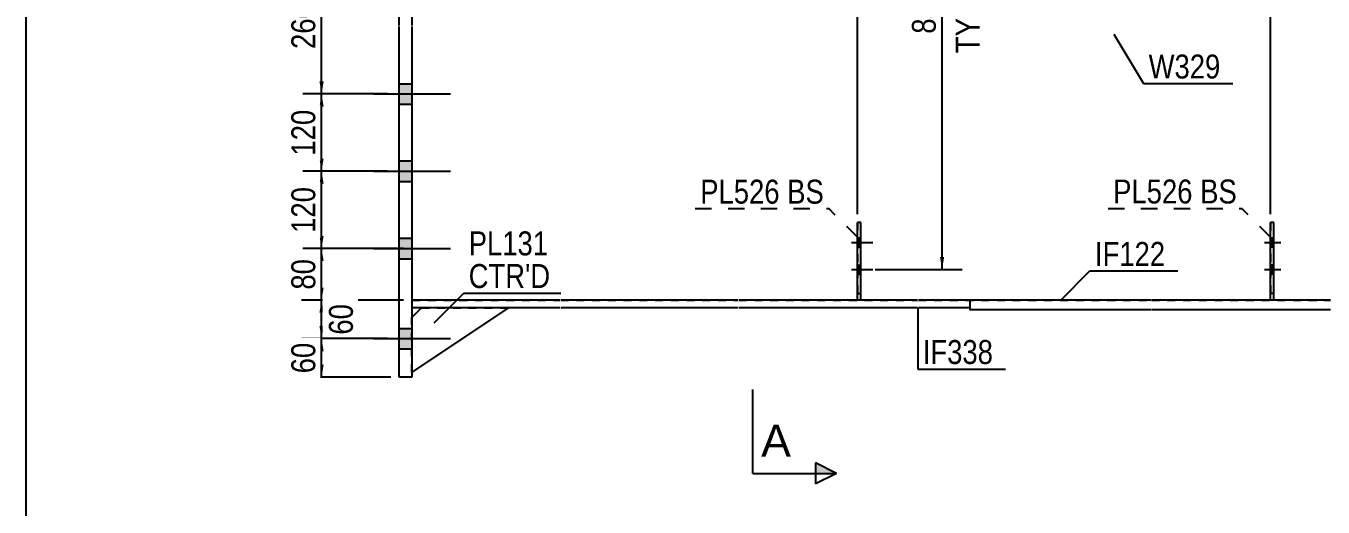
# Model space of a CAD drawing. Header units: millimetres. Extents: x 2 to 405, y 5 to 282.
# Drawn here: x 5 to 160.1, y 124.1 to 181.5 of the extents above; entities that cross this region are included whole.
import ezdxf

# ---------------------------------------------------------------- set-up
doc = ezdxf.new("R2010")
doc.units = ezdxf.units.MM
doc.linetypes.add('DXK_LINE_DOT1', pattern=[1.8814, 0.9407, -0.9407])
doc.linetypes.add('DXK_LINE_DOT2', pattern=[3.9198, 1.9599, -1.9599])
doc.styles.add('Arial', font='ARIAL.TTF', dxfattribs={"height": 0.2})
doc.styles.add('Arial Narrow', font='ARIALN.TTF', dxfattribs={"height": 0.2})

# ---------------------------------------------------------------- blocks, each defined once
blk = doc.blocks.new('Unknown-623473111-1210')
at = {"color": 5, "linetype": 'Continuous'}
blk.add_line((5, 282), (5, 5), dxfattribs=at)
blk = doc.blocks.new('Part-623473111-1657 - 1483')
at = {"color": 2, "linetype": 'Continuous'}
for p, q in [((104.46, 148.82), (104.46, 158.05)), ((104.85, 158.05), (104.46, 158.05)), ((104.85, 148.82), (104.85, 158.05)), ((104.46, 148.82), (104.85, 148.82))]:
    blk.add_line(p, q, dxfattribs=at)
at = {"color": 7, "linetype": 'DXK_LINE_DOT1'}
blk.add_line((104.46, 149.59), (104.85, 149.59), dxfattribs=at)
blk = doc.blocks.new('Bolt-623473111-6634 - 1483')
at = {"color": 3, "linetype": 'DXK_LINE_DOT2'}
for p, q in [((153.12, 155.68), (155.65, 155.68)), ((153.85, 156.22), (154.23, 156.22)), ((153.85, 155.15), (154.23, 155.15)), ((153.12, 152.45), (155.65, 152.45)), ((153.85, 152.99), (154.23, 152.99)), ((153.85, 151.91), (154.23, 151.91))]:
    blk.add_line(p, q, dxfattribs=at)
blk = doc.blocks.new('Part-623473111-1556 - 1483')
at = {"color": 7, "linetype": 'DXK_LINE_DOT1'}
for p, q in [((51.16, 181.49), (51.16, 148.79)), ((51.16, 148.79), (68.85, 148.79)), ((68.95, 148.79), (90.14, 148.79)), ((90.24, 148.79), (111.62, 148.79)), ((111.72, 148.79), (139.51, 148.79)), ((139.61, 148.79), (161, 148.79))]:
    blk.add_line(p, q, dxfattribs=at)
blk = doc.blocks.new('Bolt-623473111-6631 - 1483')
at = {"color": 3, "linetype": 'DXK_LINE_DOT2'}
for p, q in [((103.73, 155.67), (106.27, 155.67)), ((104.46, 156.21), (104.85, 156.21)), ((104.46, 155.13), (104.85, 155.13)), ((103.73, 152.43), (106.27, 152.43)), ((104.46, 152.97), (104.85, 152.97)), ((104.46, 151.89), (104.85, 151.89))]:
    blk.add_line(p, q, dxfattribs=at)
blk = doc.blocks.new('Bolt-623473111-5515 - 1483')
at = {"linetype": 'Continuous'}
for points in [[(154.23, 155.15), (154.23, 156.22), (153.85, 156.22), (153.85, 155.15)], [(154.23, 151.91), (154.23, 152.99), (153.85, 152.99), (153.85, 151.91)]]:
    blk.add_hatch(color=3, dxfattribs=at).paths.add_polyline_path(points)
at = {"color": 3, "linetype": 'Continuous'}
for p, q in [((153.23, 155.68), (154.23, 155.68)), ((153.85, 156.22), (154.23, 156.22)), ((153.85, 155.15), (154.23, 155.15)), ((153.23, 152.45), (154.23, 152.45)), ((153.85, 152.99), (154.23, 152.99)), ((153.85, 151.91), (154.23, 151.91))]:
    blk.add_line(p, q, dxfattribs=at)
blk = doc.blocks.new('Bolt-623473111-1628 - 1483')
at = {"linetype": 'Continuous'}
for points in [[(49.62, 220.12), (49.62, 217.66), (51.16, 217.66), (51.16, 220.12)], [(49.62, 220.12), (49.62, 217.66), (51.16, 217.66), (51.16, 220.12)], [(49.62, 209.35), (49.62, 206.89), (51.16, 206.89), (51.16, 209.35)], [(49.62, 209.35), (49.62, 206.89), (51.16, 206.89), (51.16, 209.35)], [(49.62, 200.12), (49.62, 197.66), (51.16, 197.66), (51.16, 200.12)], [(49.62, 200.12), (49.62, 197.66), (51.16, 197.66), (51.16, 200.12)], [(49.62, 190.89), (49.62, 188.43), (51.16, 188.43), (51.16, 190.89)], [(49.62, 190.89), (49.62, 188.43), (51.16, 188.43), (51.16, 190.89)], [(49.62, 174.64), (49.62, 172.18), (51.16, 172.18), (51.16, 174.64)], [(49.62, 174.64), (49.62, 172.18), (51.16, 172.18), (51.16, 174.64)], [(49.62, 165.41), (49.62, 162.95), (51.16, 162.95), (51.16, 165.41)], [(49.62, 165.41), (49.62, 162.95), (51.16, 162.95), (51.16, 165.41)], [(49.62, 156.18), (49.62, 153.72), (51.16, 153.72), (51.16, 156.18)], [(49.62, 156.18), (49.62, 153.72), (51.16, 153.72), (51.16, 156.18)], [(49.62, 145.41), (49.62, 142.95), (51.16, 142.95), (51.16, 145.41)], [(49.62, 145.41), (49.62, 142.95), (51.16, 142.95), (51.16, 145.41)]]:
    blk.add_hatch(color=3, dxfattribs=at).paths.add_polyline_path(points)
at = {"color": 3, "linetype": 'Continuous'}
for p, q in [((46.56, 218.89), (55.77, 218.89)), ((46.56, 218.89), (55.77, 218.89)), ((49.62, 220.12), (51.16, 220.12)), ((49.62, 220.12), (51.16, 220.12)), ((49.62, 217.66), (51.16, 217.66)), ((49.62, 217.66), (51.16, 217.66)), ((46.56, 208.12), (55.77, 208.12)), ((46.56, 208.12), (55.77, 208.12)), ((49.62, 209.35), (51.16, 209.35)), ((49.62, 209.35), (51.16, 209.35)), ((49.62, 206.89), (51.16, 206.89)), ((49.62, 206.89), (51.16, 206.89)), ((49.62, 200.12), (51.16, 200.12)), ((49.62, 200.12), (51.16, 200.12)), ((46.56, 198.89), (55.77, 198.89)), ((46.56, 198.89), (55.77, 198.89)), ((49.62, 197.66), (51.16, 197.66)), ((49.62, 197.66), (51.16, 197.66)), ((49.62, 190.89), (51.16, 190.89)), ((49.62, 190.89), (51.16, 190.89)), ((46.56, 189.66), (55.77, 189.66)), ((46.56, 189.66), (55.77, 189.66)), ((49.62, 188.43), (51.16, 188.43)), ((49.62, 188.43), (51.16, 188.43)), ((49.62, 174.64), (51.16, 174.64)), ((49.62, 174.64), (51.16, 174.64)), ((46.56, 173.41), (55.77, 173.41)), ((46.56, 173.41), (55.77, 173.41)), ((49.62, 172.18), (51.16, 172.18)), ((49.62, 172.18), (51.16, 172.18)), ((49.62, 165.41), (51.16, 165.41)), ((49.62, 165.41), (51.16, 165.41)), ((46.56, 164.18), (55.77, 164.18)), ((46.56, 164.18), (55.77, 164.18)), ((49.62, 162.95), (51.16, 162.95)), ((49.62, 162.95), (51.16, 162.95)), ((49.62, 156.18), (51.16, 156.18)), ((49.62, 156.18), (51.16, 156.18)), ((46.56, 154.95), (55.77, 154.95)), ((46.56, 154.95), (55.77, 154.95)), ((49.62, 153.72), (51.16, 153.72)), ((49.62, 153.72), (51.16, 153.72)), ((49.62, 145.41), (51.16, 145.41)), ((49.62, 145.41), (51.16, 145.41)), ((46.56, 144.18), (55.77, 144.18)), ((46.56, 144.18), (55.77, 144.18)), ((49.62, 142.95), (51.16, 142.95)), ((49.62, 142.95), (51.16, 142.95))]:
    blk.add_line(p, q, dxfattribs=at)
blk = doc.blocks.new('Part-623473111-1912 - 1483')
at = {"color": 2, "linetype": 'Continuous'}
for p, q in [((62.7, 147.87), (51.16, 140.18)), ((51.16, 146.72), (52.31, 147.87))]:
    blk.add_line(p, q, dxfattribs=at)
at = {"color": 7, "linetype": 'DXK_LINE_DOT1'}
for p, q in [((52.31, 147.87), (62.7, 147.87)), ((51.16, 140.18), (51.16, 146.72))]:
    blk.add_line(p, q, dxfattribs=at)
blk = doc.blocks.new('Part-623473111-1922 - 1483')
at = {"color": 2, "linetype": 'Continuous'}
for p, q in [((49.62, 223.51), (51.16, 223.51)), ((49.62, 181.59), (49.62, 223.51)), ((51.16, 223.51), (51.16, 181.59)), ((49.62, 139.56), (49.62, 181.49)), ((51.16, 181.49), (51.16, 139.56)), ((51.16, 139.56), (49.62, 139.56))]:
    blk.add_line(p, q, dxfattribs=at)
blk = doc.blocks.new('Part-623473111-1944 - 1483')
at = {"color": 2, "linetype": 'Continuous'}
for p, q in [((68.85, 148.79), (51.16, 148.79)), ((51.16, 148.79), (51.16, 147.87)), ((68.85, 147.87), (51.16, 147.87)), ((90.14, 148.79), (68.95, 148.79)), ((90.14, 147.87), (68.95, 147.87)), ((111.62, 148.79), (90.24, 148.79)), ((111.62, 147.87), (90.24, 147.87)), ((117.87, 148.79), (111.72, 148.79)), ((117.87, 147.87), (111.72, 147.87)), ((117.87, 148.79), (117.87, 147.87))]:
    blk.add_line(p, q, dxfattribs=at)
blk = doc.blocks.new('Part-623473111-1966 - 1483')
at = {"color": 2, "linetype": 'Continuous'}
for p, q in [((139.51, 148.79), (117.87, 148.79)), ((117.87, 148.79), (117.87, 147.64)), ((139.51, 147.64), (117.87, 147.64)), ((161, 148.79), (139.61, 148.79)), ((161, 147.64), (139.61, 147.64))]:
    blk.add_line(p, q, dxfattribs=at)
blk = doc.blocks.new('Part-623473111-5508 - 1483')
at = {"color": 2, "linetype": 'Continuous'}
for p, q in [((153.85, 148.83), (153.85, 158.06)), ((154.23, 158.06), (153.85, 158.06)), ((154.23, 148.83), (154.23, 158.06)), ((153.85, 148.83), (154.23, 148.83))]:
    blk.add_line(p, q, dxfattribs=at)
at = {"color": 7, "linetype": 'DXK_LINE_DOT1'}
blk.add_line((153.85, 149.6), (154.23, 149.6), dxfattribs=at)
blk = doc.blocks.new('Part-623473111-6598 - 1483')
at = {"color": 7, "linetype": 'DXK_LINE_DOT1'}
for p, q in [((104.46, 158.05), (104.46, 148.82)), ((104.85, 158.05), (104.46, 158.05)), ((104.85, 148.82), (104.85, 158.05)), ((104.46, 148.82), (104.85, 148.82))]:
    blk.add_line(p, q, dxfattribs=at)
blk = doc.blocks.new('Part-623473111-6601 - 1483')
at = {"color": 7, "linetype": 'DXK_LINE_DOT1'}
for p, q in [((153.85, 158.06), (153.85, 148.83)), ((154.23, 158.06), (153.85, 158.06)), ((154.23, 148.83), (154.23, 158.06)), ((153.85, 148.83), (154.23, 148.83))]:
    blk.add_line(p, q, dxfattribs=at)
blk = doc.blocks.new('Bolt-623473111-6622 - 1483')
at = {"linetype": 'Continuous'}
for points in [[(104.85, 155.13), (104.85, 156.21), (104.46, 156.21), (104.46, 155.13)], [(104.85, 151.89), (104.85, 152.97), (104.46, 152.97), (104.46, 151.89)]]:
    blk.add_hatch(color=3, dxfattribs=at).paths.add_polyline_path(points)
at = {"color": 3, "linetype": 'Continuous'}
for p, q in [((103.73, 155.67), (106.27, 155.67)), ((104.46, 156.21), (104.85, 156.21)), ((104.46, 155.13), (104.85, 155.13)), ((103.73, 152.43), (106.27, 152.43)), ((104.46, 152.97), (104.85, 152.97)), ((104.46, 151.89), (104.85, 151.89))]:
    blk.add_line(p, q, dxfattribs=at)
blk = doc.blocks.new('StraightDimension-623473111-2109 - 1483')
at = {"linetype": 'Continuous'}
for points in [[(114.31, 212.78), (114.56, 214.28), (114.81, 212.78)], [(114.81, 153.93), (114.56, 152.43), (114.31, 153.93)]]:
    blk.add_hatch(color=7, dxfattribs=at).paths.add_polyline_path(points)
at = {"color": 7, "linetype": 'Continuous'}
for p, q in [((91.18, 214.28), (116.96, 214.28)), ((114.56, 152.43), (114.56, 214.28)), ((106.56, 152.43), (116.96, 152.43))]:
    blk.add_line(p, q, dxfattribs=at)
at = {"color": 0, "linetype": 'Continuous'}
blk.add_wipeout([(119.66, 185.28), (115.46, 185.28), (115.46, 177.69), (119.66, 177.69)], dxfattribs=at)
at = {"color": 3, "linetype": 'Continuous', "style": 'Arial Narrow'}
blk.add_text('TYP', height=2.863, rotation=90.0002, dxfattribs=at).set_placement((119.06, 178.29))
at = {"color": 0}
blk.add_wipeout([(114.41, 186.7), (110.21, 186.7), (110.21, 180.01), (114.41, 180.01)], dxfattribs=at)
at = {"color": 3, "style": 'Arial Narrow'}
blk.add_text('853', height=2.863, rotation=90.0002, dxfattribs=at).set_placement((113.81, 180.61))
blk = doc.blocks.new('StraightDimension-623473111-2122 - 1483')
at = {"linetype": 'Continuous'}
for points in [[(40.1, 153.45), (40.35, 154.95), (40.6, 153.45)], [(40.6, 150.29), (40.35, 148.79), (40.1, 150.29)]]:
    blk.add_hatch(color=7, dxfattribs=at).paths.add_polyline_path(points)
at = {"color": 7, "linetype": 'Continuous'}
for p, q in [((50.16, 154.95), (38.1, 154.95)), ((40.35, 148.79), (40.35, 154.95)), ((50.16, 148.79), (38.1, 148.79))]:
    blk.add_line(p, q, dxfattribs=at)
at = {"color": 0}
blk.add_wipeout([(40.2, 154.3), (36, 154.3), (36, 149.44), (40.2, 149.44)], dxfattribs=at)
at = {"color": 3, "style": 'Arial Narrow'}
blk.add_text('80', height=2.863, rotation=90.0002, dxfattribs=at).set_placement((39.6, 150.04))
blk = doc.blocks.new('StraightDimension-623473111-2129 - 1483')
at = {"linetype": 'Continuous'}
for points in [[(40.1, 147.29), (40.35, 148.79), (40.6, 147.29)], [(40.6, 145.68), (40.35, 144.18), (40.1, 145.68)]]:
    blk.add_hatch(color=7, dxfattribs=at).paths.add_polyline_path(points)
at = {"color": 7, "linetype": 'Continuous'}
for p, q in [((50.16, 148.79), (37.95, 148.79)), ((40.35, 144.18), (40.35, 148.79)), ((48.22, 144.18), (37.95, 144.18))]:
    blk.add_line(p, q, dxfattribs=at)
at = {"color": 0}
blk.add_wipeout([(44.7, 148.91), (40.5, 148.91), (40.5, 144.06), (44.7, 144.06)], dxfattribs=at)
at = {"color": 3, "style": 'Arial Narrow'}
blk.add_text('60', height=2.863, rotation=90.0002, dxfattribs=at).set_placement((44.1, 144.66))
blk = doc.blocks.new('StraightDimension-623473111-2137 - 1483')
at = {"linetype": 'Continuous'}
for points in [[(40.1, 142.68), (40.35, 144.18), (40.6, 142.68)], [(40.6, 141.06), (40.35, 139.56), (40.1, 141.06)]]:
    blk.add_hatch(color=7, dxfattribs=at).paths.add_polyline_path(points)
at = {"color": 7, "linetype": 'Continuous'}
for p, q in [((48.22, 144.18), (38.1, 144.18)), ((40.35, 139.56), (40.35, 144.18)), ((48.62, 139.56), (38.1, 139.56))]:
    blk.add_line(p, q, dxfattribs=at)
at = {"color": 0}
blk.add_wipeout([(40.2, 144.3), (36, 144.3), (36, 139.44), (40.2, 139.44)], dxfattribs=at)
at = {"color": 3, "style": 'Arial Narrow'}
blk.add_text('60', height=2.863, rotation=90.0002, dxfattribs=at).set_placement((39.6, 140.04))
blk = doc.blocks.new('StraightDimension-623473111-2191 - 1483')
at = {"linetype": 'Continuous'}
for points in [[(40.1, 188.16), (40.35, 189.66), (40.6, 188.16)], [(40.6, 174.91), (40.35, 173.41), (40.1, 174.91)]]:
    blk.add_hatch(color=7, dxfattribs=at).paths.add_polyline_path(points)
at = {"color": 7, "linetype": 'Continuous'}
for p, q in [((48.22, 189.66), (38.1, 189.66)), ((40.35, 173.41), (40.35, 189.66)), ((48.22, 173.41), (38.1, 173.41))]:
    blk.add_line(p, q, dxfattribs=at)
at = {"color": 0}
blk.add_wipeout([(40.2, 184.88), (36, 184.88), (36, 178.19), (40.2, 178.19)], dxfattribs=at)
at = {"color": 3, "style": 'Arial Narrow'}
blk.add_text('260', height=2.863, rotation=90.0002, dxfattribs=at).set_placement((39.6, 178.79))
blk = doc.blocks.new('StraightDimension-623473111-2198 - 1483')
at = {"linetype": 'Continuous'}
for points in [[(40.1, 171.91), (40.35, 173.41), (40.6, 171.91)], [(40.6, 165.68), (40.35, 164.18), (40.1, 165.68)]]:
    blk.add_hatch(color=7, dxfattribs=at).paths.add_polyline_path(points)
at = {"color": 7, "linetype": 'Continuous'}
for p, q in [((48.22, 173.41), (38.1, 173.41)), ((40.35, 164.18), (40.35, 173.41)), ((48.21, 164.18), (38.1, 164.18))]:
    blk.add_line(p, q, dxfattribs=at)
at = {"color": 0}
blk.add_wipeout([(40.2, 172.14), (36, 172.14), (36, 165.45), (40.2, 165.45)], dxfattribs=at)
at = {"color": 3, "style": 'Arial Narrow'}
blk.add_text('120', height=2.863, rotation=90.0002, dxfattribs=at).set_placement((39.6, 166.05))
blk = doc.blocks.new('StraightDimension-623473111-2205 - 1483')
at = {"linetype": 'Continuous'}
for points in [[(40.1, 162.68), (40.35, 164.18), (40.6, 162.68)], [(40.6, 156.45), (40.35, 154.95), (40.1, 156.45)]]:
    blk.add_hatch(color=7, dxfattribs=at).paths.add_polyline_path(points)
at = {"color": 7, "linetype": 'Continuous'}
for p, q in [((48.21, 164.18), (38.1, 164.18)), ((40.35, 154.95), (40.35, 164.18)), ((50.16, 154.95), (38.1, 154.95))]:
    blk.add_line(p, q, dxfattribs=at)
at = {"color": 0}
blk.add_wipeout([(40.2, 162.9), (36, 162.9), (36, 156.22), (40.2, 156.22)], dxfattribs=at)
at = {"color": 3, "style": 'Arial Narrow'}
blk.add_text('120', height=2.863, rotation=90.0002, dxfattribs=at).set_placement((39.6, 156.82))
blk = doc.blocks.new('StraightDimension-623473111-11880 - 1483')
at = {"linetype": 'Continuous'}
blk.add_hatch(color=7, dxfattribs=at).paths.add_polyline_path([(152.35, 253.15), (153.85, 252.9), (152.35, 252.65)])
at = {"color": 7, "linetype": 'Continuous'}
for p, q in [((153.85, 159.06), (153.85, 257.4)), ((143.78, 252.9), (153.85, 252.9))]:
    blk.add_line(p, q, dxfattribs=at)
at = {"color": 0}
blk.add_wipeout([(153.07, 253.8), (153.07, 258), (144.56, 258), (144.56, 253.8)], dxfattribs=at)
at = {"color": 3, "style": 'Arial Narrow'}
blk.add_text('4421', height=2.863, dxfattribs=at).set_placement((145.16, 254.4))
blk = doc.blocks.new('StraightDimension-623473111-11882 - 1483')
at = {"linetype": 'Continuous'}
blk.add_hatch(color=7, dxfattribs=at).paths.add_polyline_path([(102.96, 253.15), (104.46, 252.9), (102.96, 252.65)])
at = {"color": 7, "linetype": 'Continuous'}
for p, q in [((104.46, 159.05), (104.46, 257.4)), ((94.4, 252.9), (104.46, 252.9))]:
    blk.add_line(p, q, dxfattribs=at)
at = {"color": 0}
blk.add_wipeout([(103.69, 253.8), (103.69, 258), (95.18, 258), (95.18, 253.8)], dxfattribs=at)
at = {"color": 3, "style": 'Arial Narrow'}
blk.add_text('1890', height=2.863, dxfattribs=at).set_placement((95.78, 254.4))
blk = doc.blocks.new('Mark-623473111-1908 - 1483')
at = {"color": 0}
for points in [[(67.45, 154.13), (67.45, 157.13), (57.95, 157.13), (57.95, 154.13)], [(67.7, 150.23), (67.7, 153.23), (57.95, 153.23), (57.95, 150.23)]]:
    blk.add_wipeout(points, dxfattribs=at)
for points in [[(67.45, 154.13), (67.45, 157.13), (57.95, 157.13), (57.95, 154.13)], [(67.7, 150.23), (67.7, 153.23), (57.95, 153.23), (57.95, 150.23)]]:
    blk.add_wipeout(points, dxfattribs=at)
at = {"color": 7, "linetype": 'Continuous'}
for p, q in [((53.81, 146.09), (57.35, 149.63)), ((57.35, 149.63), (68.95, 149.63))]:
    blk.add_line(p, q, dxfattribs=at)
at = {"color": 3, "style": 'Arial Narrow'}
blk.add_text('PL131', height=2.863, dxfattribs=at).set_placement((57.95, 154.13))
at = {"color": 1, "style": 'Arial Narrow'}
blk.add_text("CTR'D", height=2.863, dxfattribs=at).set_placement((57.95, 150.23))
blk = doc.blocks.new('Mark-623473111-1552 - 1483')
at = {"color": 0}
blk.add_wipeout([(147.84, 175.26), (147.84, 178.26), (139.26, 178.26), (139.26, 175.26)], dxfattribs=at)
blk.add_wipeout([(147.84, 175.26), (147.84, 178.26), (139.26, 178.26), (139.26, 175.26)], dxfattribs=at)
at = {"color": 7, "linetype": 'Continuous'}
for p, q in [((135.08, 180.57), (138.66, 174.66)), ((138.66, 174.66), (149.34, 174.66))]:
    blk.add_line(p, q, dxfattribs=at)
at = {"color": 3, "style": 'Arial Narrow'}
blk.add_text('W329', height=2.863, dxfattribs=at).set_placement((139.26, 175.26))
blk = doc.blocks.new('Mark-623473111-1940 - 1483')
at = {"color": 0}
blk.add_wipeout([(120.66, 141.15), (120.66, 144.15), (112.25, 144.15), (112.25, 141.15)], dxfattribs=at)
blk.add_wipeout([(120.66, 141.15), (120.66, 144.15), (112.25, 144.15), (112.25, 141.15)], dxfattribs=at)
at = {"color": 7, "linetype": 'Continuous'}
for p, q in [((111.66, 147.87), (111.65, 140.55)), ((111.65, 140.55), (122.16, 140.55))]:
    blk.add_line(p, q, dxfattribs=at)
at = {"color": 3, "style": 'Arial Narrow'}
blk.add_text('IF338', height=2.863, dxfattribs=at).set_placement((112.25, 141.15))
blk = doc.blocks.new('Mark-623473111-1962 - 1483')
at = {"color": 0}
blk.add_wipeout([(141.25, 152.87), (141.25, 155.87), (132.84, 155.87), (132.84, 152.87)], dxfattribs=at)
blk.add_wipeout([(141.25, 152.87), (141.25, 155.87), (132.84, 155.87), (132.84, 152.87)], dxfattribs=at)
at = {"color": 7, "linetype": 'Continuous'}
for p, q in [((128.71, 148.73), (132.24, 152.27)), ((132.24, 152.27), (142.75, 152.27))]:
    blk.add_line(p, q, dxfattribs=at)
at = {"color": 3, "style": 'Arial Narrow'}
blk.add_text('IF122', height=2.863, dxfattribs=at).set_placement((132.84, 152.87))
blk = doc.blocks.new('SectionMark-623473111-2387 - 1483')
at = {"linetype": 'Continuous'}
for points in [[(99.42, 263.98), (99.42, 265.23), (101.92, 265.23)], [(99.42, 128.09), (99.42, 129.34), (101.92, 128.09)]]:
    blk.add_hatch(color=30, dxfattribs=at).paths.add_polyline_path(points)
at = {"color": 30, "linetype": 'Continuous'}
for p, q in [((99.42, 263.98), (99.42, 266.48)), ((99.42, 266.48), (101.92, 265.23)), ((91.92, 265.23), (91.92, 255.23)), ((91.92, 265.23), (101.92, 265.23)), ((101.92, 265.23), (99.42, 263.98)), ((91.92, 128.09), (91.92, 138.09)), ((101.92, 128.09), (99.42, 129.34)), ((99.42, 129.34), (99.42, 126.84)), ((91.92, 128.09), (101.92, 128.09)), ((101.92, 128.09), (99.42, 126.84))]:
    blk.add_line(p, q, dxfattribs=at)
at = {"color": 0, "linetype": 'Continuous'}
for points in [[(96.48, 259.23), (96.48, 263.23), (92.92, 263.23), (92.92, 259.23)], [(96.48, 130.09), (96.48, 134.09), (92.92, 134.09), (92.92, 130.09)]]:
    blk.add_wipeout(points, dxfattribs=at)
at = {"color": 96, "linetype": 'Continuous', "style": 'Arial'}
for p in [(92.92, 259.23), (92.92, 130.09)]:
    blk.add_text('A', height=3.82, dxfattribs=at).set_placement(p)
blk = doc.blocks.new('MarkSet-623473111-8139 - 1483')
at = {"color": 0}
for points in [[(95.14, 160.31), (95.14, 163.31), (85.64, 163.31), (85.64, 160.31)], [(100.43, 160.31), (100.43, 163.31), (96.04, 163.31), (96.04, 160.31)]]:
    blk.add_wipeout(points, dxfattribs=at)
for points in [[(95.14, 160.31), (95.14, 163.31), (85.64, 163.31), (85.64, 160.31)], [(100.43, 160.31), (100.43, 163.31), (96.04, 163.31), (96.04, 160.31)]]:
    blk.add_wipeout(points, dxfattribs=at)
at = {"color": 7, "linetype": 'DXK_LINE_DOT2'}
for p in [(85.04, 159.71), (104.56, 156.18)]:
    blk.add_line(p, (101.03, 159.71), dxfattribs=at)
at = {"color": 3, "style": 'Arial Narrow'}
for s, p in [('PL526', (85.64, 160.31)), ('BS', (96.04, 160.31))]:
    blk.add_text(s, height=2.863, dxfattribs=at).set_placement(p)
blk = doc.blocks.new('MarkSet-623473111-8145 - 1483')
at = {"color": 0}
for points in [[(144.53, 160.33), (144.53, 163.33), (135.02, 163.33), (135.02, 160.33)], [(149.81, 160.33), (149.81, 163.33), (145.43, 163.33), (145.43, 160.33)]]:
    blk.add_wipeout(points, dxfattribs=at)
for points in [[(144.53, 160.33), (144.53, 163.33), (135.02, 163.33), (135.02, 160.33)], [(149.81, 160.33), (149.81, 163.33), (145.43, 163.33), (145.43, 160.33)]]:
    blk.add_wipeout(points, dxfattribs=at)
at = {"color": 7, "linetype": 'DXK_LINE_DOT2'}
for p in [(134.42, 159.73), (153.95, 156.19)]:
    blk.add_line(p, (150.41, 159.73), dxfattribs=at)
at = {"color": 3, "style": 'Arial Narrow'}
for s, p in [('PL526', (135.02, 160.33)), ('BS', (145.43, 160.33))]:
    blk.add_text(s, height=2.863, dxfattribs=at).set_placement(p)

msp = doc.modelspace()

# ---------------------------------------------------------------- block references
for name in ['Unknown-623473111-1210', 'Part-623473111-1922 - 1483', 'Bolt-623473111-1628 - 1483', 'Part-623473111-1556 - 1483', 'Part-623473111-1657 - 1483', 'Part-623473111-6598 - 1483', 'Part-623473111-5508 - 1483', 'Part-623473111-6601 - 1483', 'Bolt-623473111-6631 - 1483', 'Bolt-623473111-6622 - 1483', 'Bolt-623473111-6634 - 1483', 'Bolt-623473111-5515 - 1483', 'Part-623473111-1944 - 1483', 'Part-623473111-1912 - 1483', 'Part-623473111-1966 - 1483']:
    msp.add_blockref(name, (0, 0))

# ---------------------------------------------------------------- next in the draw order: block references
for name in ['StraightDimension-623473111-11880 - 1483', 'StraightDimension-623473111-2109 - 1483', 'StraightDimension-623473111-2191 - 1483', 'Mark-623473111-1908 - 1483', 'Mark-623473111-1962 - 1483', 'StraightDimension-623473111-2122 - 1483', 'Mark-623473111-1940 - 1483']:
    msp.add_blockref(name, (0, 0))

# ---------------------------------------------------------------- next in the draw order: block references
for name in ['StraightDimension-623473111-11882 - 1483', 'Mark-623473111-1552 - 1483', 'StraightDimension-623473111-2198 - 1483', 'MarkSet-623473111-8145 - 1483', 'StraightDimension-623473111-2129 - 1483']:
    msp.add_blockref(name, (0, 0))

# ---------------------------------------------------------------- next in the draw order: block references
for name in ['SectionMark-623473111-2387 - 1483', 'StraightDimension-623473111-2205 - 1483', 'StraightDimension-623473111-2137 - 1483']:
    msp.add_blockref(name, (0, 0))

# ---------------------------------------------------------------- next in the draw order: block references
msp.add_blockref('MarkSet-623473111-8139 - 1483', (0, 0))

doc.saveas('drawing.dxf')
